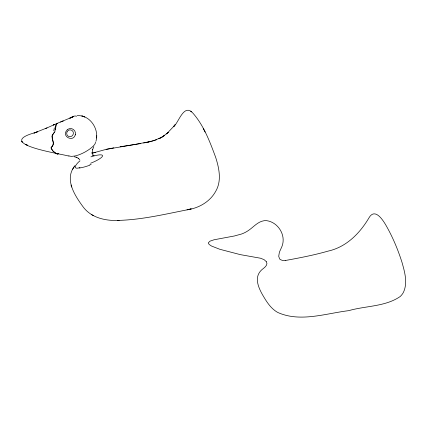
<?xml version="1.0" encoding="UTF-8"?>
<svg xmlns="http://www.w3.org/2000/svg" width="427" height="427" viewBox="0 0 427 427"><rect width="100%" height="100%" fill="white"/><g stroke="black" fill="none" stroke-linecap="round" stroke-linejoin="round"><path stroke-width="0.64" d="M95.926 141.321C99.651 129.541 90.118 114.655 77.196 115.669M96.566 138.022L96.598 137.377M96.646 136.336L96.683 135.706M55.873 126.136L54.902 131.062M55.921 125.805L56.465 123.809L57.261 123.595M55.553 128.458C56.113 127.086 55.329 123.563 57.319 123.627M55.494 128.799L55.286 129.781M75.328 134.628C76.502 130.667 71.635 126.862 68.085 129.189M92.691 149.253L92.152 152.765L92.088 152.354L92.462 154.158M66.185 131.062C62.331 137.147 73.545 142.068 75.28 134.815M75.339 134.59L75.259 134.889M92.536 149.872L93.812 146.685M74.229 166.631C64.45 179.778 74.955 195.737 82.987 206.695C91.17 218 106.008 221.106 119.186 220.385M72.435 169.604L74.992 165.527M54.368 132.242L53.845 133.059M54.325 132.322L52.094 135.861L52.815 140.691M52.633 134.569L52.035 136.304L52.185 138.102M70.674 117.991L71.517 117.078M173.672 126.525L174.99 124.833L173.672 126.525C178.593 122.912 183.535 103.654 192.412 112.584C203.706 125.127 209.774 141.502 215.582 157.104C219.062 167.902 221.875 180.696 215.8 191.136C210.063 201.79 198.763 208.168 187.01 209.86C164.005 214.418 140.921 219.921 117.361 220.428M52.772 134.382L53.669 133.288M51.379 147.182C54.282 145.308 53.231 141.663 52.366 138.956A4.286 0.854 72.6 0 1 52.206 138.135M173.976 126.136L166.493 133.971L168.323 132.359L162.079 137.104L164.251 135.663L158.871 138.775L161.299 137.526L153.784 140.606L156.624 139.72M66.489 130.609L67.204 129.819M79.966 160.878C76.801 163.194 71.218 170.261 79.961 167.635M67.402 129.648L67.818 129.349M45.475 128.586L55.734 123.985M54.859 124.358L53.338 125.042L53.994 124.743M47.018 127.886L33.984 133.08L35.313 132.594C-7.142 144.155 62.657 153.917 68.912 156.154M72.841 116.779L69.804 118.119L73.172 116.742L57.015 123.44M62.23 121.375L63.175 120.996L60.501 122.058M91.17 164.267L89.83 164.779M36.476 132.162L37.501 131.788L35.884 132.375M91.864 153.442L95.408 152.236M93.582 152.823L106.126 149.365L135.839 144.321L120.11 146.765M151.537 141.305L154.467 140.392L147.555 142.239L150.795 141.449L134.548 144.523L140.782 143.547M187.757 209.684L191.205 208.851L187.01 209.86M106.126 149.365L113.817 147.827M143.605 142.992L146.941 142.362M285.236 260.523C299.578 257.903 313.957 255.159 327.984 251.14C346.281 247.126 359.801 233.404 369.003 217.802C375.349 206.828 383.932 221.538 387.204 227.511C393.342 238.576 398.183 250.334 402.01 262.381C404.679 271.898 407.854 282.631 403.531 292.137A18.366 16.786 20.3 0 1 400.136 296.568C385.223 306.778 365.581 305.775 348.726 310.653C325.673 313.45 300.128 322.566 277.763 312.452A24.75 22.62 20.3 0 1 274.572 310.338C269.298 306.26 265.834 300.437 262.52 294.769A72.515 66.281 20.3 0 1 260.865 291.684C258.581 287.072 256.584 281.841 257.684 276.627A14.721 13.456 20.3 0 1 259.232 272.821L259.926 271.807A17.779 16.253 20.3 0 1 262.295 269.336C264.468 267.596 268.386 264.975 266.379 261.73M92.995 155.497L93.945 155.433L92.68 155.407L94.031 155.599L92.691 154.622M74.239 156.773L76.972 157.424L76.113 157.147L78.76 158.534L78.413 158.15L79.806 159.981M57.271 153.939C54.56 153.015 51.977 150.672 51.123 147.902C52.628 145.965 54.256 143.664 52.889 140.979M83.372 116.379L81.84 115.952L84.856 116.977L83.409 116.395M69.297 156.004L71.416 156.41L75.067 155.967A14.342 4.105 -27.9 0 0 84.962 152.055L86.126 151.377A14.609 4.19 -28 0 0 95.434 142.143M56.172 153.576L52.825 150.827L51.128 148.025M91.437 214.493L93.332 215.608M190.634 111.159L191.595 111.869M266.373 261.719L264.078 259.643L260.555 258.234L240.3 254.625L219.873 249.299L211.578 246.064L209.193 244.506L208.349 243.209A1.382 1.26 20.3 0 1 208.365 242.733L209.993 241.164L214.06 239.771L234.418 235.976L241.671 233.975A32.26 29.49 20.3 0 0 247.591 231.039C253.094 227.655 257.305 221.784 264.014 220.732A11.267 10.296 20.3 0 1 266.88 220.7C276.589 222.088 284.056 232.032 283.08 241.719A21.66 19.797 20.3 0 1 281.708 247.036L279.792 251.279A25.647 23.442 20.3 0 0 279.343 252.469L278.714 256.253L279.568 258.815A3.635 3.32 20.3 0 0 280.374 259.611L282.594 260.475A9.938 9.084 20.3 0 0 285.231 260.502M203.215 128.388L205.109 132.066M54.982 131.238A42.513 11.716 69.4 0 1 54.384 132.455M58.382 153.731A13.627 4.169 61.8 0 1 57.303 154.008M54.32 127.86A42.609 11.299 71.9 0 1 53.733 130.801M58.243 153.832A13.776 4.222 61.8 0 1 56.156 153.539M51.16 148.025A4.804 2.332 11.4 0 1 51.336 147.171M72.136 117.238A3.427 2.055 0.2 0 1 76.668 116.192M68.912 155.748A11.737 3.357 -28.6 0 1 68.854 155.663M89.867 165.18A14.406 2.658 -20.8 0 1 79.209 168.035M90.935 156.848A14.577 2.973 -20.8 0 1 102.587 155.812A14.577 2.973 -20.8 0 1 90.625 163.242M25.972 144.54L25.513 144.321L27.403 145.212L25.972 144.54M22.183 142.052L21.756 141.529L22.183 142.052M71.458 186.119L71.122 185.035L71.736 186.999L71.458 186.119M67.044 131.89A3.427 3.304 -62.1 0 0 68.571 136.389A3.427 3.299 -61.5 0 0 73.028 134.686A3.427 3.304 -60.1 0 0 71.506 130.192A3.427 3.309 -60.7 0 0 67.039 131.884"/></g></svg>
